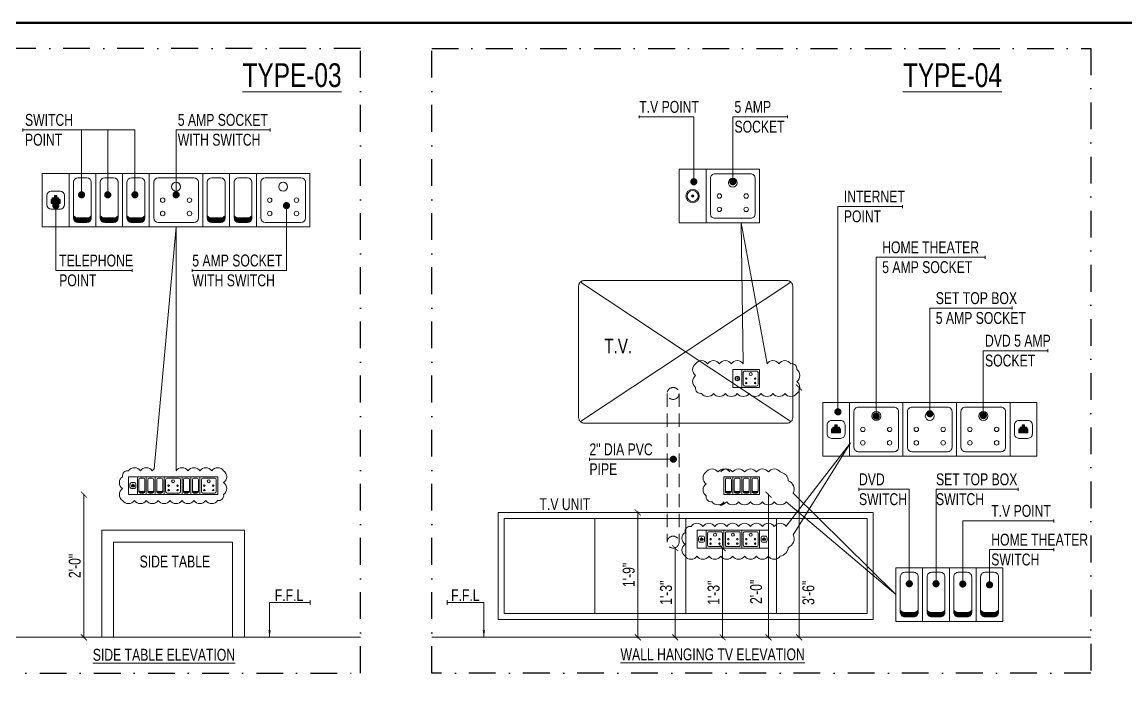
# Model space of a CAD drawing. Header units: inches. Extents: x 3365147 to 3374664, y 1380917 to 1384908.
# Drawn here: x 3371988.5 to 3372174.1, y 1384613.5 to 1384727.9 of the extents above; entities that cross this region are included whole.
import ezdxf

# ---------------------------------------------------------------- set-up
doc = ezdxf.new("R2010")
doc.units = ezdxf.units.IN
doc.header["$LTSCALE"] = 18
doc.header["$MEASUREMENT"] = 0
doc.header["$PDSIZE"] = -1
for name, pattern in [('CONTINOUS', [0]), ('DASHDOT2', [0.5, 0.25, -0.125, 0, -0.125]), ('HIDDEN', [0.375, 0.25, -0.125]), ('HIDDEN2', [0.1875, 0.125, -0.0625])]:
    doc.linetypes.add(name, pattern=pattern)
for name, color, linetype, lineweight in [('ELECTRICAL-DIM_BC', 20, 'Continuous', 9), ('ELECTRICAL-ROOF BEAM LINE_BC', 1, 'HIDDEN', 15), ('ELECTRICAL-WALL-POINTS HATCH_BC', 252, 'Continuous', 5), ('ELECTRICAL-WALL-POINTS-00_BC', 20, 'Continuous', 20), ('ELECTRICAL-WALL-POINTS-01_BC', 136, 'Continuous', 9), ('ELECTRICAL-WALL-POINTS-02_BC', 21, 'Continuous', 5), ('ELECTRICAL-WALL-TEXT-01__BC', 4, 'Continuous', 9), ('ELECTRICAL-WALL-TEXT-01_ARROW_BC', 8, 'Continuous', 13), ('FLOOR FINISHED LEVEL_BC', 1, 'Continuous', 20), ('FURNITURES-00_BC', 200, 'CONTINOUS', 13), ('PART PLAN_BC', 2, 'DASHDOT2', 25), ('REVISION CLOUD-00_BC', 4, 'CONTINOUS', 18), ('SHEET-BORDER OUTER_BC', 181, 'Continuous', 20), ('TITLE TEXT-01_BC', 1, 'Continuous', 20), ('TITLE TEXT-03_BC', 4, 'Continuous', 15)]:
    doc.layers.add(name, color=color, linetype=linetype, lineweight=lineweight)
doc.styles.add('BC-TEXT_GENERAL', font='swisscl.ttf')
doc.styles.add('DIM_BC', font='swisscl.ttf')
doc.styles.add('WD Room text', font='swisscl.ttf')
doc.dimstyles.new('DIM_BC', dxfattribs={"dimtxt": 4, "dimasz": 2, "dimexe": 4.5, "dimexo": 0, "dimgap": 1, "dimtad": 1, "dimdec": 4, "dimzin": 3, "dimdsep": 46, "dimlunit": 4, "dimtxsty": 'DIM_BC', "dimblk": 'ARCHTICK', "dimcen": 0.0625, "dimdle": 0.25, "dimse1": 1, "dimse2": 1, "dimclrd": 7, "dimclre": 4, "dimclrt": 256, "dimadec": 0, "dimazin": 0, "dimtfac": 0.5, "dimtdec": 4, "dimtix": 1, "dimtofl": 0, "dimtmove": 2, "dimatfit": 2, "dimfxl": 0, "dimfrac": 1, "dimtolj": 1, "dimtzin": 1, "dimlwd": -1, "dimarcsym": 0})
doc.dimstyles.new("Working 10'", dxfattribs={"dimscale": 0.8, "dimtxt": 10, "dimasz": 4.5, "dimexe": 2.5, "dimexo": 3, "dimgap": 1.25, "dimtad": 1, "dimdec": 3, "dimzin": 3, "dimdsep": 46, "dimlunit": 4, "dimtxsty": 'WD Room text', "dimblk": 'ARCHTICK', "dimcen": 0, "dimclrd": 256, "dimclre": 1, "dimadec": 0, "dimazin": 0, "dimtfac": 0.6, "dimtdec": 3, "dimtix": 1, "dimtmove": 2, "dimatfit": 3, "dimfxl": 0, "dimfrac": 1, "dimtolj": 1, "dimtzin": 3, "dimlwd": -1, "dimlwe": -1, "dimarcsym": 0})
pattern_1 = [(90, (3.75, 0), (-0.03125, 0), [])]
pattern_2 = [(90, (2.25, 0), (-0.03125, 0), [])]

# ---------------------------------------------------------------- blocks, each defined once
blk = doc.blocks.new('ARCHTICK')
at = {"color": 0, "const_width": 0.15}
blk.add_lwpolyline([(-0.5, -0.5), (0.5, 0.5)], dxfattribs=at)
blk = doc.blocks.new('*D1165')
at = {"layer": 'Defpoints', "color": 0, "transparency": 16777216}
for p in [(3372112.49, 1384666.49), (3372119.13, 1384666.49), (3372111.51, 1384624.49)]:
    blk.add_point(p, dxfattribs=at)
at = {"layer": 'ELECTRICAL-DIM_BC', "color": 7, "transparency": 16777216}
blk.add_line((3372119.13, 1384624.37), (3372119.13, 1384666.62), dxfattribs=at)
for p, rotation in [((3372119.13, 1384666.49), 90), ((3372119.13, 1384624.49), 270)]:
    blk.add_blockref('ARCHTICK', p, dxfattribs=dict(at, rotation=rotation))
at = {"layer": 'ELECTRICAL-DIM_BC', "transparency": 16777216, "insert": (3372120.7, 1384631.97), "char_height": 2, "attachment_point": 5, "rotation": 90, "style": 'DIM_BC'}
blk.add_mtext('\\A1;3\'-6"', dxfattribs=at)
blk = doc.blocks.new('_ArchTick')
at = {"color": 0, "linetype": 'ByBlock', "const_width": 0.15}
blk.add_lwpolyline([(-0.5, -0.5), (0.5, 0.5)], dxfattribs=at)
blk = doc.blocks.new('*D1171')
at = {"layer": 'Defpoints', "color": 0, "transparency": 16777216}
for p in [(3371998.88, 1384648.49), (3372006.38, 1384648.49), (3372009.05, 1384624.49)]:
    blk.add_point(p, dxfattribs=at)
at = {"layer": 'ELECTRICAL-DIM_BC', "color": 7, "transparency": 16777216}
blk.add_line((3371998.88, 1384624.37), (3371998.88, 1384648.62), dxfattribs=at)
for p, rotation in [((3371998.88, 1384648.49), 90), ((3371998.88, 1384624.49), 270)]:
    blk.add_blockref('ARCHTICK', p, dxfattribs=dict(at, rotation=rotation))
at = {"layer": 'ELECTRICAL-DIM_BC', "transparency": 16777216, "insert": (3371997.35, 1384636.49), "char_height": 2, "attachment_point": 5, "rotation": 90, "style": 'DIM_BC'}
blk.add_mtext('\\A1;2\'-0"', dxfattribs=at)
blk = doc.blocks.new('TABLE ELERICAL POINT_BC')
at = {"layer": 'ELECTRICAL-WALL-POINTS HATCH_BC'}
h = blk.add_hatch(dxfattribs=at)
h.set_pattern_fill('ANSI31', color=256, scale=0.5, angle=270, style=0)
h.set_pattern_definition([(315, (-8.25, 0), (0.0441942, 0.0441942), [])])
h.paths.add_polyline_path([(-6.5625, 1.625), (-6.5625, 1.53125), (-6.5, 1.53125), (-6.5, 1.3125), (-7, 1.3125), (-7, 1.53125), (-6.9375, 1.53125), (-6.9375, 1.625), (-6.8125, 1.625), (-6.8125, 1.75), (-6.6875, 1.75), (-6.6875, 1.625)])
h = blk.add_hatch(dxfattribs=at)
h.set_pattern_fill('ANSI31', color=256, scale=0.25, angle=45, style=0)
h.set_pattern_definition([(90, (-5.25, 0), (-0.03125, 0), [])])
edge = h.paths.add_edge_path()
edge.add_arc((-5.49473, 0.82304), 0.32308, 217.8044864, 269.0654112)
edge.add_line((-5.5, 0.5), (-5, 0.5))
edge.add_arc((-5.00527, 0.82304), 0.32308, 270.9345888, 322.1955136)
edge.add_line((-4.75, 0.625), (-4.75, 0.5))
edge.add_arc((-5, 0.5), 0.25, 270, 360, ccw=False)
edge.add_line((-5, 0.25), (-5.5, 0.25))
edge.add_arc((-5.5, 0.5), 0.25, 180, 270, ccw=False)
edge.add_line((-5.75, 0.5), (-5.75, 0.625))
h = blk.add_hatch(dxfattribs=at)
h.set_pattern_fill('ANSI31', color=256, scale=0.25, angle=45, style=0)
h.set_pattern_definition([(90, (-3.75, 0), (-0.03125, 0), [])])
edge = h.paths.add_edge_path()
edge.add_arc((-3.99473, 0.82304), 0.32308, 217.8044864, 269.0654112)
edge.add_line((-4, 0.5), (-3.5, 0.5))
edge.add_arc((-3.50527, 0.82304), 0.32308, 270.9345888, 322.1955136)
edge.add_line((-3.25, 0.625), (-3.25, 0.5))
edge.add_arc((-3.5, 0.5), 0.25, 270, 360, ccw=False)
edge.add_line((-3.5, 0.25), (-4, 0.25))
edge.add_arc((-4, 0.5), 0.25, 180, 270, ccw=False)
edge.add_line((-4.25, 0.5), (-4.25, 0.625))
h = blk.add_hatch(dxfattribs=at)
h.set_pattern_fill('ANSI31', color=256, scale=0.25, angle=45, style=0)
h.set_pattern_definition([(90, (-2.25, 0), (-0.03125, 0), [])])
edge = h.paths.add_edge_path()
edge.add_arc((-2.49473, 0.82304), 0.32308, 217.8044864, 269.0654112)
edge.add_line((-2.5, 0.5), (-2, 0.5))
edge.add_arc((-2.00527, 0.82304), 0.32308, 270.9345888, 322.1955136)
edge.add_line((-1.75, 0.625), (-1.75, 0.5))
edge.add_arc((-2, 0.5), 0.25, 270, 360, ccw=False)
edge.add_line((-2, 0.25), (-2.5, 0.25))
edge.add_arc((-2.5, 0.5), 0.25, 180, 270, ccw=False)
edge.add_line((-2.75, 0.5), (-2.75, 0.625))
h = blk.add_hatch(dxfattribs=at)
h.set_pattern_fill('ANSI31', color=256, scale=0.25, angle=45, style=0)
h.set_pattern_definition(pattern_2)
edge = h.paths.add_edge_path()
edge.add_arc((2.00527, 0.82304), 0.32308, 217.8044864, 269.0654112)
edge.add_line((2, 0.5), (2.5, 0.5))
edge.add_arc((2.49473, 0.82304), 0.32308, 270.9345888, 322.1955136)
edge.add_line((2.75, 0.625), (2.75, 0.5))
edge.add_arc((2.5, 0.5), 0.25, 270, 360, ccw=False)
edge.add_line((2.5, 0.25), (2, 0.25))
edge.add_arc((2, 0.5), 0.25, 180, 270, ccw=False)
edge.add_line((1.75, 0.5), (1.75, 0.625))
h = blk.add_hatch(dxfattribs=at)
h.set_pattern_fill('ANSI31', color=256, scale=0.25, angle=45, style=0)
h.set_pattern_definition(pattern_1)
edge = h.paths.add_edge_path()
edge.add_arc((3.50527, 0.82304), 0.32308, 217.8044864, 269.0654112)
edge.add_line((3.5, 0.5), (4, 0.5))
edge.add_arc((3.99473, 0.82304), 0.32308, 270.9345888, 322.1955136)
edge.add_line((4.25, 0.625), (4.25, 0.5))
edge.add_arc((4, 0.5), 0.25, 270, 360, ccw=False)
edge.add_line((4, 0.25), (3.5, 0.25))
edge.add_arc((3.5, 0.5), 0.25, 180, 270, ccw=False)
edge.add_line((3.25, 0.5), (3.25, 0.625))
for p, q in [((-7.5, 0), (-7.5, 3)), ((-7.5, 3), (7.5, 3)), ((-6, 0), (-6, 3)), ((-4.5, 0), (-4.5, 3)), ((-3, 0), (-3, 3)), ((-1.5, 0), (-1.5, 3)), ((1.5, 0), (1.5, 3)), ((3, 0), (3, 3)), ((4.5, 0), (4.5, 3)), ((7.5, 0), (7.5, 3)), ((-7.5, 0), (7.5, 0))]:
    blk.add_line(p, q)
for points in [[(-5.75, 2.5, -0.41421356), (-5.5, 2.75), (-5, 2.75, -0.41421356), (-4.75, 2.5), (-4.75, 0.625, -0.227474), (-5, 0.5), (-5.5, 0.5, -0.227474), (-5.75, 0.625)], [(-4.25, 2.5, -0.41421356), (-4, 2.75), (-3.5, 2.75, -0.41421356), (-3.25, 2.5), (-3.25, 0.625, -0.227474), (-3.5, 0.5), (-4, 0.5, -0.227474), (-4.25, 0.625)], [(-2.75, 2.5, -0.41421356), (-2.5, 2.75), (-2, 2.75, -0.41421356), (-1.75, 2.5), (-1.75, 0.625, -0.227474), (-2, 0.5), (-2.5, 0.5, -0.227474), (-2.75, 0.625)], [(-1.25, 2.5, -0.41421356), (-1, 2.75), (1, 2.75, -0.41421356), (1.25, 2.5), (1.25, 0.5, -0.41421356), (1, 0.25), (-1, 0.25, -0.41421356), (-1.25, 0.5)], [(1.75, 2.5, -0.41421356), (2, 2.75), (2.5, 2.75, -0.41421356), (2.75, 2.5), (2.75, 0.625, -0.227474), (2.5, 0.5), (2, 0.5, -0.227474), (1.75, 0.625)], [(3.25, 2.5, -0.41421356), (3.5, 2.75), (4, 2.75, -0.41421356), (4.25, 2.5), (4.25, 0.625, -0.227474), (4, 0.5), (3.5, 0.5, -0.227474), (3.25, 0.625)], [(4.75, 2.5, -0.41421356), (5, 2.75), (7, 2.75, -0.41421356), (7.25, 2.5), (7.25, 0.5, -0.41421356), (7, 0.25), (5, 0.25, -0.41421356), (4.75, 0.5)], [(-7.25, 1.75, -0.41421356), (-7, 2), (-6.5, 2, -0.41421356), (-6.25, 1.75), (-6.25, 1.25, -0.41421356), (-6.5, 1), (-7, 1, -0.41421356), (-7.25, 1.25)]]:
    blk.add_lwpolyline(points, format="xyb", close=True)
blk.add_lwpolyline([(-6.5625, 1.625), (-6.5625, 1.53125), (-6.5, 1.53125), (-6.5, 1.3125), (-7, 1.3125), (-7, 1.53125), (-6.9375, 1.53125), (-6.9375, 1.625), (-6.8125, 1.625), (-6.8125, 1.75), (-6.6875, 1.75), (-6.6875, 1.625), (-6.5625, 1.625)])
for points in [[(-5.75, 0.625), (-5.75, 0.5, 0.41421356), (-5.5, 0.25), (-5, 0.25, 0.41421356), (-4.75, 0.5), (-4.75, 0.625)], [(-4.25, 0.625), (-4.25, 0.5, 0.41421356), (-4, 0.25), (-3.5, 0.25, 0.41421356), (-3.25, 0.5), (-3.25, 0.625)], [(-2.75, 0.625), (-2.75, 0.5, 0.41421356), (-2.5, 0.25), (-2, 0.25, 0.41421356), (-1.75, 0.5), (-1.75, 0.625)], [(1.75, 0.625), (1.75, 0.5, 0.41421356), (2, 0.25), (2.5, 0.25, 0.41421356), (2.75, 0.5), (2.75, 0.625)], [(3.25, 0.625), (3.25, 0.5, 0.41421356), (3.5, 0.25), (4, 0.25, 0.41421356), (4.25, 0.5), (4.25, 0.625)]]:
    blk.add_lwpolyline(points, format="xyb")
at = {"layer": 'ELECTRICAL-WALL-POINTS-01_BC'}
for centre, radius in [((0.00184, 2.24816), 0.25), ((6.00184, 2.24816), 0.25), ((-0.75, 1.5), 0.125), ((0.75, 1.5), 0.125), ((5.25, 1.5), 0.125), ((6.75, 1.5), 0.125), ((-0.75, 0.75), 0.125), ((0.75, 0.75), 0.125), ((5.25, 0.75), 0.125), ((6.75, 0.75), 0.125)]:
    blk.add_circle(centre, radius, dxfattribs=at)
blk = doc.blocks.new('5AMS & TV POINTS_BC')
at = {"layer": 'ELECTRICAL-WALL-POINTS HATCH_BC'}
h = blk.add_hatch(dxfattribs=at)
h.set_pattern_fill('ANSI31', color=256, scale=0.5, angle=270, style=0)
h.set_pattern_definition([(315, (-3.75, 0), (0.0441942, 0.0441942), [])])
h.paths.add_polyline_path([(-2.062, 1.625), (-2.062, 1.531), (-2, 1.531), (-2, 1.312), (-2.5, 1.312), (-2.5, 1.531), (-2.438, 1.531), (-2.438, 1.625), (-2.312, 1.625), (-2.312, 1.75), (-2.188, 1.75), (-2.188, 1.625)])
h = blk.add_hatch(dxfattribs=at)
h.set_pattern_fill('ANSI31', color=256, scale=0.5, angle=270, style=0)
h.set_pattern_definition([(315, (6.75, 0), (0.0441942, 0.0441942), [])])
h.paths.add_polyline_path([(8.438, 1.625), (8.438, 1.531), (8.5, 1.531), (8.5, 1.312), (8, 1.312), (8, 1.531), (8.062, 1.531), (8.062, 1.625), (8.188, 1.625), (8.188, 1.75), (8.312, 1.75), (8.312, 1.625)])
for p, q in [((-3, 3), (9, 3)), ((-3, 0), (-3, 3)), ((-1.5, 0), (-1.5, 3)), ((1.5, 0), (1.5, 3)), ((4.5, 0), (4.5, 3)), ((7.5, 0), (7.5, 3)), ((9, 0), (9, 3)), ((-3, 0), (9, 0))]:
    blk.add_line(p, q)
for points in [[(-1.25, 2.5, -0.414214), (-1, 2.75), (1, 2.75, -0.414214), (1.25, 2.5), (1.25, 0.5, -0.414214), (1, 0.25), (-1, 0.25, -0.414214), (-1.25, 0.5)], [(1.75, 2.5, -0.414214), (2, 2.75), (4, 2.75, -0.414214), (4.25, 2.5), (4.25, 0.5, -0.414214), (4, 0.25), (2, 0.25, -0.414214), (1.75, 0.5)], [(4.75, 2.5, -0.414214), (5, 2.75), (7, 2.75, -0.414214), (7.25, 2.5), (7.25, 0.5, -0.414214), (7, 0.25), (5, 0.25, -0.414214), (4.75, 0.5)], [(-2.75, 1.75, -0.414214), (-2.5, 2), (-2, 2, -0.414214), (-1.75, 1.75), (-1.75, 1.25, -0.414214), (-2, 1), (-2.5, 1, -0.414214), (-2.75, 1.25)], [(7.75, 1.75, -0.414214), (8, 2), (8.5, 2, -0.414214), (8.75, 1.75), (8.75, 1.25, -0.414214), (8.5, 1), (8, 1, -0.414214), (7.75, 1.25)]]:
    blk.add_lwpolyline(points, format="xyb", close=True)
for points in [[(-2.062, 1.625), (-2.062, 1.531), (-2, 1.531), (-2, 1.312), (-2.5, 1.312), (-2.5, 1.531), (-2.438, 1.531), (-2.438, 1.625), (-2.312, 1.625), (-2.312, 1.75), (-2.188, 1.75), (-2.188, 1.625), (-2.062, 1.625)], [(8.438, 1.625), (8.438, 1.531), (8.5, 1.531), (8.5, 1.312), (8, 1.312), (8, 1.531), (8.062, 1.531), (8.062, 1.625), (8.188, 1.625), (8.188, 1.75), (8.312, 1.75), (8.312, 1.625), (8.438, 1.625)]]:
    blk.add_lwpolyline(points)
at = {"layer": 'ELECTRICAL-WALL-POINTS-01_BC'}
for centre, radius in [((0.002, 2.248), 0.25), ((3.002, 2.248), 0.25), ((6.002, 2.248), 0.25), ((-0.75, 1.5), 0.125), ((0.75, 1.5), 0.125), ((2.25, 1.5), 0.125), ((3.75, 1.5), 0.125), ((5.25, 1.5), 0.125), ((6.75, 1.5), 0.125), ((-0.75, 0.75), 0.125), ((0.75, 0.75), 0.125), ((2.25, 0.75), 0.125), ((3.75, 0.75), 0.125), ((5.25, 0.75), 0.125), ((6.75, 0.75), 0.125)]:
    blk.add_circle(centre, radius, dxfattribs=at)
blk = doc.blocks.new('TV POINT_BC')
for p, q in [((1.5, 3), (6, 3)), ((1.5, 0), (1.5, 3)), ((3, 0), (3, 3)), ((6, 0), (6, 3)), ((1.5, 0), (6, 0))]:
    blk.add_line(p, q)
blk.add_lwpolyline([(3.25, 2.5, -0.414214), (3.5, 2.75), (5.5, 2.75, -0.414214), (5.75, 2.5), (5.75, 0.5, -0.414214), (5.5, 0.25), (3.5, 0.25, -0.414214), (3.25, 0.5)], format="xyb", close=True)
for radius in [0.375, 0.0625]:
    blk.add_circle((2.25, 1.5), radius)
at = {"layer": 'ELECTRICAL-WALL-POINTS-01_BC'}
for centre, radius in [((4.502, 2.248), 0.25), ((3.75, 1.5), 0.125), ((5.25, 1.5), 0.125), ((3.75, 0.75), 0.125), ((5.25, 0.75), 0.125)]:
    blk.add_circle(centre, radius, dxfattribs=at)
at = {"layer": 'ELECTRICAL-WALL-POINTS-02_BC'}
for radius in [0.312, 0.0312]:
    blk.add_circle((2.25, 1.5), radius, dxfattribs=at)
blk = doc.blocks.new('MASTER SWITCH POINT_BC')
at = {"layer": 'ELECTRICAL-WALL-POINTS HATCH_BC'}
h = blk.add_hatch(dxfattribs=at)
h.set_pattern_fill('ANSI31', color=256, scale=0.25, angle=45, style=0)
h.set_pattern_definition([(90, (0.75, 0), (-0.03125, 0), [])])
edge = h.paths.add_edge_path()
edge.add_arc((0.505, 0.823), 0.323, 217.80449, 269.06541)
edge.add_line((0.5, 0.5), (1, 0.5))
edge.add_arc((0.995, 0.823), 0.323, 270.93459, 322.19551)
edge.add_line((1.25, 0.625), (1.25, 0.5))
edge.add_arc((1, 0.5), 0.25, 270, 360, ccw=False)
edge.add_line((1, 0.25), (0.5, 0.25))
edge.add_arc((0.5, 0.5), 0.25, 180, 270, ccw=False)
edge.add_line((0.25, 0.5), (0.25, 0.625))
h = blk.add_hatch(dxfattribs=at)
h.set_pattern_fill('ANSI31', color=256, scale=0.25, angle=45, style=0)
h.set_pattern_definition(pattern_2)
edge = h.paths.add_edge_path()
edge.add_arc((2.005, 0.823), 0.323, 217.80449, 269.06541)
edge.add_line((2, 0.5), (2.5, 0.5))
edge.add_arc((2.495, 0.823), 0.323, 270.93459, 322.19551)
edge.add_line((2.75, 0.625), (2.75, 0.5))
edge.add_arc((2.5, 0.5), 0.25, 270, 360, ccw=False)
edge.add_line((2.5, 0.25), (2, 0.25))
edge.add_arc((2, 0.5), 0.25, 180, 270, ccw=False)
edge.add_line((1.75, 0.5), (1.75, 0.625))
h = blk.add_hatch(dxfattribs=at)
h.set_pattern_fill('ANSI31', color=256, scale=0.25, angle=45, style=0)
h.set_pattern_definition(pattern_1)
edge = h.paths.add_edge_path()
edge.add_arc((3.505, 0.823), 0.323, 217.80449, 269.06541)
edge.add_line((3.5, 0.5), (4, 0.5))
edge.add_arc((3.995, 0.823), 0.323, 270.93459, 322.19551)
edge.add_line((4.25, 0.625), (4.25, 0.5))
edge.add_arc((4, 0.5), 0.25, 270, 360, ccw=False)
edge.add_line((4, 0.25), (3.5, 0.25))
edge.add_arc((3.5, 0.5), 0.25, 180, 270, ccw=False)
edge.add_line((3.25, 0.5), (3.25, 0.625))
h = blk.add_hatch(dxfattribs=at)
h.set_pattern_fill('ANSI31', color=256, scale=0.25, angle=45, style=0)
h.set_pattern_definition([(90, (5.25, 0), (-0.03125, 0), [])])
edge = h.paths.add_edge_path()
edge.add_arc((5.005, 0.823), 0.323, 217.80449, 269.06541)
edge.add_line((5, 0.5), (5.5, 0.5))
edge.add_arc((5.495, 0.823), 0.323, 270.93459, 322.19551)
edge.add_line((5.75, 0.625), (5.75, 0.5))
edge.add_arc((5.5, 0.5), 0.25, 270, 360, ccw=False)
edge.add_line((5.5, 0.25), (5, 0.25))
edge.add_arc((5, 0.5), 0.25, 180, 270, ccw=False)
edge.add_line((4.75, 0.5), (4.75, 0.625))
for p, q in [((0, 3), (6, 3)), ((0, 0), (0, 3)), ((1.5, 0), (1.5, 3)), ((3, 0), (3, 3)), ((4.5, 0), (4.5, 3)), ((6, 0), (6, 3)), ((0, 0), (6, 0))]:
    blk.add_line(p, q)
for points in [[(0.25, 2.5, -0.414214), (0.5, 2.75), (1, 2.75, -0.414214), (1.25, 2.5), (1.25, 0.625, -0.227474), (1, 0.5), (0.5, 0.5, -0.227474), (0.25, 0.625)], [(1.75, 2.5, -0.414214), (2, 2.75), (2.5, 2.75, -0.414214), (2.75, 2.5), (2.75, 0.625, -0.227474), (2.5, 0.5), (2, 0.5, -0.227474), (1.75, 0.625)], [(3.25, 2.5, -0.414214), (3.5, 2.75), (4, 2.75, -0.414214), (4.25, 2.5), (4.25, 0.625, -0.227474), (4, 0.5), (3.5, 0.5, -0.227474), (3.25, 0.625)], [(4.75, 2.5, -0.414214), (5, 2.75), (5.5, 2.75, -0.414214), (5.75, 2.5), (5.75, 0.625, -0.227474), (5.5, 0.5), (5, 0.5, -0.227474), (4.75, 0.625)]]:
    blk.add_lwpolyline(points, format="xyb", close=True)
for points in [[(0.25, 0.625), (0.25, 0.5, 0.414214), (0.5, 0.25), (1, 0.25, 0.414214), (1.25, 0.5), (1.25, 0.625)], [(1.75, 0.625), (1.75, 0.5, 0.414214), (2, 0.25), (2.5, 0.25, 0.414214), (2.75, 0.5), (2.75, 0.625)], [(3.25, 0.625), (3.25, 0.5, 0.414214), (3.5, 0.25), (4, 0.25, 0.414214), (4.25, 0.5), (4.25, 0.625)], [(4.75, 0.625), (4.75, 0.5, 0.414214), (5, 0.25), (5.5, 0.25, 0.414214), (5.75, 0.5), (5.75, 0.625)]]:
    blk.add_lwpolyline(points, format="xyb")
blk = doc.blocks.new('*D1174')
at = {"layer": 'Defpoints', "color": 0, "transparency": 16777216}
for p in [(3372104.99, 1384639.49), (3372104.99, 1384624.49), (3372106.28, 1384624.49)]:
    blk.add_point(p, dxfattribs=at)
at = {"layer": 'ELECTRICAL-DIM_BC', "color": 7, "transparency": 16777216}
blk.add_line((3372106.28, 1384639.62), (3372106.28, 1384624.37), dxfattribs=at)
for p, rotation in [((3372106.28, 1384639.49), 90), ((3372106.28, 1384624.49), 270)]:
    blk.add_blockref('ARCHTICK', p, dxfattribs=dict(at, rotation=rotation))
at = {"layer": 'ELECTRICAL-DIM_BC', "transparency": 16777216, "insert": (3372104.76, 1384631.99), "char_height": 2, "attachment_point": 5, "rotation": 90, "style": 'DIM_BC'}
blk.add_mtext('\\A1;1\'-3"', dxfattribs=at)
blk = doc.blocks.new('*D1175')
at = {"layer": 'Defpoints', "color": 0, "transparency": 16777216}
for p in [(3372097.95, 1384639.49), (3372097.95, 1384624.49), (3372098.29, 1384624.49)]:
    blk.add_point(p, dxfattribs=at)
at = {"layer": 'ELECTRICAL-DIM_BC', "color": 7, "transparency": 16777216}
blk.add_line((3372098.29, 1384639.62), (3372098.29, 1384624.37), dxfattribs=at)
for p, rotation in [((3372098.29, 1384639.49), 90), ((3372098.29, 1384624.49), 270)]:
    blk.add_blockref('ARCHTICK', p, dxfattribs=dict(at, rotation=rotation))
at = {"layer": 'ELECTRICAL-DIM_BC', "transparency": 16777216, "insert": (3372096.77, 1384631.99), "char_height": 2, "attachment_point": 5, "rotation": 90, "style": 'DIM_BC'}
blk.add_mtext('\\A1;1\'-3"', dxfattribs=at)
blk = doc.blocks.new('*D1176')
at = {"layer": 'Defpoints', "color": 0, "transparency": 16777216}
for p in [(3372112.49, 1384648.49), (3372112.49, 1384624.49), (3372113.99, 1384624.49)]:
    blk.add_point(p, dxfattribs=at)
at = {"layer": 'ELECTRICAL-DIM_BC', "color": 7, "transparency": 16777216}
blk.add_line((3372113.99, 1384648.62), (3372113.99, 1384624.37), dxfattribs=at)
for p, rotation in [((3372113.99, 1384648.49), 90), ((3372113.99, 1384624.49), 270)]:
    blk.add_blockref('ARCHTICK', p, dxfattribs=dict(at, rotation=rotation))
at = {"layer": 'ELECTRICAL-DIM_BC', "transparency": 16777216, "insert": (3372111.91, 1384632.14), "char_height": 2, "attachment_point": 5, "rotation": 90, "style": 'DIM_BC'}
blk.add_mtext('\\A1;2\'-0"', dxfattribs=at)
blk = doc.blocks.new('*D1182')
at = {"layer": 'Defpoints', "color": 0, "transparency": 16777216}
for p in [(3372093.08, 1384645.49), (3372092.01, 1384624.49), (3372093.08, 1384624.49)]:
    blk.add_point(p, dxfattribs=at)
at = {"layer": 'ELECTRICAL-DIM_BC', "color": 7, "transparency": 16777216}
blk.add_line((3372092.01, 1384645.62), (3372092.01, 1384624.37), dxfattribs=at)
for p, rotation in [((3372092.01, 1384645.49), 90), ((3372092.01, 1384624.49), 270)]:
    blk.add_blockref('ARCHTICK', p, dxfattribs=dict(at, rotation=rotation))
at = {"layer": 'ELECTRICAL-DIM_BC', "transparency": 16777216, "insert": (3372090.49, 1384634.99), "char_height": 2, "attachment_point": 5, "rotation": 90, "style": 'DIM_BC'}
blk.add_mtext('\\A1;1\'-9"', dxfattribs=at)
blk = doc.blocks.new('TYPICAL ELECTRICAL DETAIL_BC')
at = {"layer": 'SHEET-BORDER OUTER_BC'}
blk.add_lwpolyline([(10.89, 6.9645), (0, 6.9645), (0, 0), (10.89, 0)], close=True, dxfattribs=at)
blk = doc.blocks.new('A$C0EA349BC')
at = {"layer": 'Defpoints', "transparency": 33554687}
blk.add_lwpolyline([(0, 0), (14.8819, 0), (14.8819, 10.196), (0, 10.196)], close=True, dxfattribs=at)

msp = doc.modelspace()

# ---------------------------------------------------------------- linework, layer by layer
at = {"layer": 'ELECTRICAL-WALL-POINTS-00_BC', "linetype": 'HIDDEN2', "transparency": 33554687}
for p, q in [((3372096.95486, 1384665.49316), (3372096.95486, 1384640.49316)), ((3372098.95486, 1384665.49314), (3372098.95486, 1384640.49316))]:
    msp.add_line(p, q, dxfattribs=at)
for centre in [(3372097.95486, 1384665.49316), (3372097.95486, 1384640.49316)]:
    msp.add_circle(centre, 1, dxfattribs=at)
at = {"layer": 'ELECTRICAL-WALL-TEXT-01_ARROW_BC', "transparency": 33554687}
for p, q in [((3372092.25692, 1384712.24219), (3372092.25692, 1384711.74219)), ((3372117.16984, 1384712.24219), (3372117.16984, 1384711.74219)), ((3371988.59479, 1384710.04721), (3371988.59479, 1384709.54721)), ((3372030.21653, 1384710.04721), (3372030.21653, 1384709.54721)), ((3372136.49466, 1384697.16583), (3372136.49466, 1384696.66583)), ((3372150.44546, 1384688.63106), (3372150.44546, 1384688.13106)), ((3372007.00758, 1384686.40824), (3372007.00758, 1384685.90824)), ((3372017.10192, 1384686.40824), (3372017.10192, 1384685.90824)), ((3372154.94336, 1384680.08491), (3372154.94336, 1384679.58491)), ((3372160.94336, 1384672.92694), (3372160.94336, 1384672.42694)), ((3372083.87901, 1384654.67615), (3372083.87901, 1384654.17615)), ((3372129.20456, 1384649.62551), (3372129.20456, 1384649.12551)), ((3372155.99041, 1384649.62551), (3372155.99041, 1384649.12551)), ((3372161.99041, 1384644.31918), (3372161.99041, 1384643.81918)), ((3372161.99041, 1384639.48052), (3372161.99041, 1384638.98052)), ((3372036.93274, 1384629.9826), (3372036.93274, 1384630.74451)), ((3372059.95433, 1384629.9826), (3372059.95433, 1384630.74451))]:
    msp.add_line(p, q, dxfattribs=at)
at = {"layer": 'FLOOR FINISHED LEVEL_BC', "transparency": 33554687}
for p, q in [((3371982.37657, 1384624.49316), (3372045.37657, 1384624.49316)), ((3372057.37657, 1384624.49316), (3372168.19933, 1384624.49316))]:
    msp.add_line(p, q, dxfattribs=at)
at = {"layer": 'FURNITURES-00_BC', "linetype": 'HIDDEN2', "ltscale": 20, "transparency": 33554687}
for p, q in [((3372082.35375, 1384684.20027), (3372117.76796, 1384660.78605)), ((3372117.76796, 1384684.20027), (3372082.35375, 1384660.78605))]:
    msp.add_line(p, q, dxfattribs=at)
at = {"layer": 'FURNITURES-00_BC', "ltscale": 200, "transparency": 33554687}
for p, q in [((3372084.81085, 1384628.49316), (3372084.81085, 1384644.49316)), ((3372100.06085, 1384644.49316), (3372100.06085, 1384628.49316)), ((3372115.31085, 1384628.49316), (3372115.31085, 1384644.49316)), ((3372001.87657, 1384642.49316), (3372025.87657, 1384642.49316)), ((3372001.87657, 1384642.49316), (3372001.87657, 1384624.49316)), ((3372025.87657, 1384642.49316), (3372025.87657, 1384624.49316)), ((3372003.87657, 1384640.49316), (3372023.87657, 1384640.49316)), ((3372003.87657, 1384640.49316), (3372003.87657, 1384624.49316)), ((3372023.87657, 1384640.49316), (3372023.87657, 1384624.49316))]:
    msp.add_line(p, q, dxfattribs=at)
at = {"layer": 'FURNITURES-00_BC', "linetype": 'HIDDEN2', "ltscale": 20, "transparency": 33554687}
msp.add_lwpolyline([(3372082.06085, 1384661.49316, 0.414213562), (3372083.06085, 1384660.49316), (3372117.06085, 1384660.49316, 0.414213562), (3372118.06085, 1384661.49316), (3372118.06085, 1384683.49316, 0.414213562), (3372117.06085, 1384684.49316), (3372083.06085, 1384684.49316, 0.414213562), (3372082.06085, 1384683.49316)], format="xyb", close=True, dxfattribs=at)
at = {"layer": 'FURNITURES-00_BC', "ltscale": 200, "transparency": 33554687}
for points in [[(3372068.56085, 1384645.49316), (3372131.56085, 1384645.49316), (3372131.56085, 1384627.49316), (3372068.56085, 1384627.49316)], [(3372069.56085, 1384644.49316), (3372130.56085, 1384644.49316), (3372130.56085, 1384628.49316), (3372069.56085, 1384628.49316)]]:
    msp.add_lwpolyline(points, close=True, dxfattribs=at)
at = {"layer": 'PART PLAN_BC', "transparency": 33554687}
for points in [[(3372045.37657, 1384723.49316), (3371982.37657, 1384723.49316), (3371982.37657, 1384618.49316), (3372045.37657, 1384618.49316)], [(3372057.37657, 1384723.49316), (3372168.19933, 1384723.49316), (3372168.19933, 1384618.49316), (3372057.37657, 1384618.49316)]]:
    msp.add_lwpolyline(points, close=True, dxfattribs=at)
at = {"layer": 'REVISION CLOUD-00_BC', "transparency": 33554687}
for points in [[(3372014.37702, 1384693.49316), (3372010.67706, 1384652.79309, 0.087539309), (3372010.37708, 1384652.49316, 0.52056705), (3372008.37711, 1384652.49316, 0.52056705), (3372006.37714, 1384652.49316, 0.52056705), (3372005.37657, 1384651.49376, 0.52056705), (3372005.37657, 1384649.49379, 0.52056705), (3372005.37657, 1384647.49316, 0.52056705), (3372007.37654, 1384647.49316, 0.52056705), (3372009.37651, 1384647.49316, 0.52056705), (3372011.37648, 1384647.49316, 0.52056705), (3372013.37645, 1384647.49316, 0.52056705), (3372015.37642, 1384647.49316, 0.52056705), (3372017.37639, 1384647.49316, 0.52056705), (3372019.37636, 1384647.49316, 0.52056705), (3372021.37633, 1384647.49316, 0.52056705), (3372022.37657, 1384648.49289, 0.52056705), (3372022.37657, 1384650.49286, 0.52056705), (3372022.37657, 1384652.49283, 0.52056705), (3372020.37693, 1384652.49316, 0.52056705), (3372018.37696, 1384652.49316, 0.52056705), (3372016.37699, 1384652.49316, 0.52056705), (3372014.37702, 1384652.49316)], [(3372109.38206, 1384694.1805), (3372113.74105, 1384670.49316, -0.52056705), (3372115.74102, 1384670.49316, -0.52056705), (3372117.74099, 1384670.49316, -0.52056705), (3372118.74156, 1384669.49376, -0.52056705), (3372118.74156, 1384667.49379, -0.52056705), (3372118.74156, 1384665.49316, -0.52056705), (3372116.74159, 1384665.49316, -0.52056705), (3372114.74162, 1384665.49316, -0.52056705), (3372112.74165, 1384665.49316, -0.52056705), (3372110.74168, 1384665.49316, -0.52056705), (3372108.74171, 1384665.49316, -0.52056705), (3372106.74174, 1384665.49316, -0.52056705), (3372104.74177, 1384665.49316, -0.52056705), (3372102.7418, 1384665.49316, -0.52056705), (3372101.74156, 1384666.49289, -0.52056705), (3372101.74156, 1384668.49286, -0.52056705), (3372101.74156, 1384670.49283, -0.52056705), (3372103.7412, 1384670.49316, -0.52056705), (3372105.74117, 1384670.49316, -0.52056705), (3372107.74114, 1384670.49316, -0.52056705), (3372109.74111, 1384670.49316)]]:
    msp.add_lwpolyline(points, format="xyb", close=True, dxfattribs=at)
for points in [[(3372116.9607, 1384643.13884, 0.52056705), (3372114.96106, 1384643.13917, 0.52056705), (3372112.96109, 1384643.13917, 0.52056705), (3372110.96112, 1384643.13917, 0.52056705), (3372108.96115, 1384643.13917, 0.52056705), (3372106.96118, 1384643.13917, 0.52056705), (3372104.96121, 1384643.13917, 0.52056705), (3372102.96124, 1384643.13917, 0.52056705), (3372100.96127, 1384643.13917, 0.52056705), (3372099.9607, 1384642.13977, 0.52056705), (3372099.9607, 1384640.1398, 0.52056705), (3372099.9607, 1384638.13917, 0.52056705), (3372101.96067, 1384638.13917, 0.52056705), (3372103.96064, 1384638.13917, 0.52056705), (3372105.96061, 1384638.13917, 0.52056705), (3372107.96058, 1384638.13917, 0.52056705), (3372109.96055, 1384638.13917, 0.52056705), (3372111.96052, 1384638.13917, 0.52056705), (3372113.96049, 1384638.13917, 0.52056705), (3372115.96046, 1384638.13917, 0.351499307), (3372117.315, 1384639.61847, 0.439653011), (3372118.14484, 1384641.71689), (3372127.7985, 1384657.19239), (3372116.94765, 1384643.15713)], [(3372116.9607, 1384647.28627, -0.52056705), (3372114.96106, 1384647.28594, -0.52056705), (3372112.96109, 1384647.28594, -0.52056705), (3372110.96112, 1384647.28594, -0.52056705), (3372108.96115, 1384647.28594, -0.52056705), (3372106.96118, 1384647.28594, -0.295122176), (3372105.73308, 1384646.78689, 0.646557648), (3372106.50494, 1384647.28594, -0.52056705), (3372104.50497, 1384647.28594, -0.52056705), (3372103.5044, 1384648.28534, -0.52056705), (3372103.5044, 1384650.28531, -0.52056705), (3372103.5044, 1384652.28594, -0.52056705), (3372105.50437, 1384652.28594, -0.52056705), (3372107.50434, 1384652.28594, 0.65834764), (3372105.96061, 1384652.28594, -0.52056705), (3372107.96058, 1384652.28594, -0.52056705), (3372109.96055, 1384652.28594, -0.52056705), (3372111.96052, 1384652.28594, -0.52056705), (3372113.96049, 1384652.28594, -0.52056705), (3372115.96046, 1384652.28594, -0.351499307), (3372117.315, 1384650.80665, -0.439653011), (3372118.14484, 1384648.70823), (3372135.40363, 1384631.67244), (3372116.94765, 1384647.26799)]]:
    msp.add_lwpolyline(points, format="xyb", dxfattribs=at)

# ---------------------------------------------------------------- block references
at = {"layer": 'ELECTRICAL-ROOF BEAM LINE_BC', "transparency": 33554687, "xscale": 24, "yscale": 24, "zscale": 24}
msp.add_blockref('A$C0EA349BC', (3371827.70527, 1384482.99316), dxfattribs=at)
at = {"layer": 'ELECTRICAL-WALL-POINTS-00_BC', "transparency": 33554687, "xscale": 3, "yscale": 3, "zscale": 3}
for name, p in [('TABLE ELERICAL POINT_BC', (3372014.37702, 1384693.49316)), ('5AMS & TV POINTS_BC', (3372132.10107, 1384654.94473)), ('MASTER SWITCH POINT_BC', (3372135.40363, 1384627.17244))]:
    msp.add_blockref(name, p, dxfattribs=at)
at = {"layer": 'ELECTRICAL-WALL-POINTS-00_BC', "color": 2, "transparency": 33554687, "xscale": 3, "yscale": 3, "zscale": 3}
msp.add_blockref('TV POINT_BC', (3372094.48291, 1384694.1805), dxfattribs=at)
at = {"layer": 'ELECTRICAL-WALL-POINTS-00_BC', "color": 2, "transparency": 33554687}
msp.add_blockref('TV POINT_BC', (3372106.49156, 1384666.49316), dxfattribs=at)
at = {"layer": 'ELECTRICAL-WALL-POINTS-00_BC', "transparency": 33554687}
for name, p in [('TABLE ELERICAL POINT_BC', (3372013.87657, 1384648.49316)), ('MASTER SWITCH POINT_BC', (3372106.49156, 1384648.49316)), ('5AMS & TV POINTS_BC', (3372104.99156, 1384639.49316))]:
    msp.add_blockref(name, p, dxfattribs=at)
at = {"layer": 'SHEET-BORDER OUTER_BC', "color": 131, "transparency": 33554687, "xscale": 40.6807319099932, "yscale": 40.6807319099932, "zscale": 40.6807319099932}
msp.add_blockref('TYPICAL ELECTRICAL DETAIL_BC', (3371799.09126, 1384444.60202), dxfattribs=at)

# ---------------------------------------------------------------- texts
at = {"layer": 'ELECTRICAL-WALL-TEXT-01__BC', "ltscale": 20, "transparency": 33554687, "char_height": 2, "attachment_point": 4, "style": 'DIM_BC'}
for s, insert in [('\\A1;T.V POINT\\P ', (3372092.25692, 1384711.99219)), ('\\A1;5 AMP \\PSOCKET ', (3372108.27502, 1384711.99219)), ('\\A1;SWITCH \\PPOINT', (3371988.97659, 1384709.79721)), ('\\A1;5 AMP SOCKET \\PWITH SWITCH', (3372014.66634, 1384709.79721)), ('\\A1;INTERNET \\PPOINT', (3372126.65788, 1384696.91583)), ('\\A1;HOME THEATER \\P5 AMP SOCKET', (3372133.10658, 1384688.38106)), ('\\A1;TELEPHONE \\PPOINT ', (3371994.72433, 1384686.15824)), ('\\A1;5 AMP SOCKET \\PWITH SWITCH', (3372017.10192, 1384686.15824)), ('\\A1;SET TOP BOX \\P5 AMP SOCKET', (3372142.10658, 1384679.83491)), ('\\A1;DVD 5 AMP\\PSOCKET ', (3372150.39317, 1384672.67694)), ('\\A1;2" DIA PVC\\PPIPE ', (3372083.87901, 1384654.42615)), ('\\A1;DVD \\PSWITCH', (3372129.20456, 1384649.37551)), ('\\A1;SET TOP BOX \\PSWITCH', (3372142.15363, 1384649.37551)), ('\\A1;T.V UNIT', (3372075.48845, 1384646.87079)), ('\\A1;T.V POINT\\P ', (3372151.44022, 1384644.06918)), ('\\A1;HOME THEATER \\PSWITCH ', (3372151.44022, 1384639.23052)), ('\\A1;\\pi-5.62713;SIDE TABLE ', (3372013.87657, 1384637.22054)), ('\\A1;F.F.L', (3372030.9749, 1384631.58448)), ('\\A1;F.F.L', (3372060.62527, 1384631.58448))]:
    msp.add_mtext(s, dxfattribs=dict(at, insert=insert))
at = {"layer": 'ELECTRICAL-WALL-TEXT-01__BC', "transparency": 33554687, "insert": (3372088.72251, 1384673.46829), "char_height": 2.5, "attachment_point": 5, "style": 'DIM_BC'}
msp.add_mtext('\\A1;T.V.', dxfattribs=at)
at = {"layer": 'TITLE TEXT-01_BC', "ltscale": 20, "transparency": 33554687, "char_height": 2, "attachment_point": 4, "style": 'BC-TEXT_GENERAL'}
for s, insert in [('{\\LSIDE TABLE ELEVATION}', (3372000.3778, 1384621.54551)), ('{\\LWALL HANGING TV ELEVATION}', (3372089.1099, 1384621.61425))]:
    msp.add_mtext(s, dxfattribs=dict(at, insert=insert))
at = {"layer": 'TITLE TEXT-03_BC', "ltscale": 20, "transparency": 33554687, "char_height": 4, "attachment_point": 4, "style": 'BC-TEXT_GENERAL'}
for s, insert in [('{\\LTYPE-03}', (3372025.56441, 1384718.97312)), ('{\\LTYPE-04}', (3372136.60094, 1384718.97312))]:
    msp.add_mtext(s, dxfattribs=dict(at, insert=insert))

# ---------------------------------------------------------------- dimensions: what is measured, and where the dimension line sits
at = {"layer": 'ELECTRICAL-DIM_BC', "transparency": 33554687}
for base, p1, p2, picture, middle in [((3372119.12607, 1384666.49316), (3372111.50721, 1384624.49316), (3372112.49156, 1384666.49316), '*D1165', (3372120.69907, 1384631.96514)), ((3372113.98536, 1384624.49316), (3372112.49156, 1384648.49316), (3372112.49156, 1384624.49316), '*D1176', (3372111.91354, 1384632.13977))]:
    dim = msp.add_linear_dim(base=base, p1=p1, p2=p2, angle=90, dimstyle='DIM_BC', override={"dimscale": 0.5, "dimpost": '\\X'}, dxfattribs=at)
    dim.commit()
    dim.dimension.update_dxf_attribs({"geometry": picture, "text_midpoint": middle, "dimtype": 160})
for base, p1, p2, picture, middle in [((3371998.87657, 1384648.49316), (3372009.04707, 1384624.49316), (3372006.37657, 1384648.49316), '*D1171', (3371997.35232, 1384636.49316)), ((3372092.01049, 1384624.49316), (3372093.08324, 1384645.49316), (3372093.08324, 1384624.49316), '*D1182', (3372090.48756, 1384634.99316)), ((3372098.28971, 1384624.49316), (3372097.95486, 1384639.49316), (3372097.95486, 1384624.49316), '*D1175', (3372096.76546, 1384631.99316)), ((3372106.28479, 1384624.49316), (3372104.99156, 1384639.49316), (3372104.99156, 1384624.49316), '*D1174', (3372104.76054, 1384631.99316))]:
    dim = msp.add_linear_dim(base=base, p1=p1, p2=p2, angle=90, dimstyle='DIM_BC', override={"dimscale": 0.5, "dimpost": '\\X'}, dxfattribs=at)
    dim.commit()
    dim.dimension.update_dxf_attribs({"geometry": picture, "text_midpoint": middle})

# ---------------------------------------------------------------- leaders
at = {"layer": 'ELECTRICAL-WALL-TEXT-01_ARROW_BC', "transparency": 33554687}
for points, override in [([(3372101.43833, 1384701.07751), (3372101.43833, 1384711.99219), (3372092.25692, 1384711.99219)], {"dimasz": 1.5, "dimtad": 0, "dimldrblk": 'Dot', "dimfxl": 0}), ([(3372107.98842, 1384701.07751), (3372107.98842, 1384711.99219), (3372117.16984, 1384711.99219)], {"dimasz": 1.5, "dimtad": 0, "dimldrblk": 'Dot', "dimfxl": 0}), ([(3371998.485, 1384698.88253), (3371998.485, 1384709.79721), (3371988.59479, 1384709.79721)], {"dimasz": 1.5, "dimtad": 0, "dimldrblk": 'Dot', "dimfxl": 0}), ([(3372002.89236, 1384698.88253), (3372002.89236, 1384709.79721), (3371993.00215, 1384709.79721)], {"dimasz": 1.5, "dimtad": 0, "dimldrblk": 'Dot', "dimfxl": 0}), ([(3372007.46077, 1384698.88253), (3372007.46077, 1384709.79721), (3371997.57056, 1384709.79721)], {"dimasz": 1.5, "dimtad": 0, "dimldrblk": 'Dot', "dimfxl": 0}), ([(3372014.37975, 1384698.88253), (3372014.37975, 1384709.79721), (3372030.21653, 1384709.79721)], {"dimasz": 1.5, "dimtad": 0, "dimldrblk": 'Dot', "dimfxl": 0}), ([(3371994.1708, 1384697.07292), (3371994.1708, 1384686.15824), (3372007.00758, 1384686.15824)], {"dimasz": 1.5, "dimtad": 0, "dimldrblk": 'Dot', "dimfxl": 0}), ([(3372032.9387, 1384697.07292), (3372032.9387, 1384686.15824), (3372017.10192, 1384686.15824)], {"dimasz": 1.5, "dimtad": 0, "dimldrblk": 'Dot', "dimfxl": 0}), ([(3372125.65788, 1384662.3958), (3372125.65788, 1384696.91583), (3372136.49466, 1384696.91583)], {"dimasz": 1.5, "dimtad": 0, "dimldrblk": 'Dot', "dimfxl": 0}), ([(3372132.10658, 1384661.68922), (3372132.10658, 1384688.38106), (3372150.44546, 1384688.38106)], {"dimasz": 1.5, "dimtad": 0, "dimldrblk": 'Dot', "dimfxl": 0}), ([(3372141.10658, 1384662.08431), (3372141.10658, 1384679.83491), (3372154.94336, 1384679.83491)], {"dimasz": 1.5, "dimtad": 0, "dimldrblk": 'Dot', "dimfxl": 0}), ([(3372150.10658, 1384661.76226), (3372150.10658, 1384672.67694), (3372160.94336, 1384672.67694)], {"dimasz": 1.5, "dimtad": 0, "dimldrblk": 'Dot', "dimfxl": 0}), ([(3372097.9927, 1384654.42615), (3372083.87901, 1384654.42615)], {"dimasz": 1.5, "dimtad": 0, "dimclrd": 256, "dimldrblk": 'Dot', "dimfxl": 0}), ([(3372137.66389, 1384633.50841), (3372137.66389, 1384649.37551), (3372129.20456, 1384649.37551)], {"dimasz": 1.5, "dimtad": 0, "dimldrblk": 'Dot', "dimfxl": 0}), ([(3372142.15363, 1384633.50841), (3372142.15363, 1384649.37551), (3372155.99041, 1384649.37551)], {"dimasz": 1.5, "dimtad": 0, "dimldrblk": 'Dot', "dimfxl": 0}), ([(3372146.65363, 1384633.4551), (3372146.65363, 1384644.06918), (3372161.99041, 1384644.06918)], {"dimasz": 1.5, "dimtad": 0, "dimldrblk": 'Dot', "dimfxl": 0}), ([(3372151.15363, 1384633.31584), (3372151.15363, 1384639.23052), (3372161.99041, 1384639.23052)], {"dimasz": 1.5, "dimtad": 0, "dimldrblk": 'Dot', "dimfxl": 0}), ([(3372030.09836, 1384624.46932), (3372030.09836, 1384630.36356), (3372036.93274, 1384630.36356)], {"dimasz": 1.5, "dimtad": 0, "dimclrd": 256, "dimfxl": 0}), ([(3372066.129, 1384624.49316), (3372066.129, 1384630.36356), (3372059.95433, 1384630.36356)], {"dimasz": 1.5, "dimtad": 0, "dimclrd": 256, "dimfxl": 0})]:
    msp.add_leader(points, dimstyle="Working 10'", override=override, dxfattribs=at)

doc.saveas('drawing.dxf')
